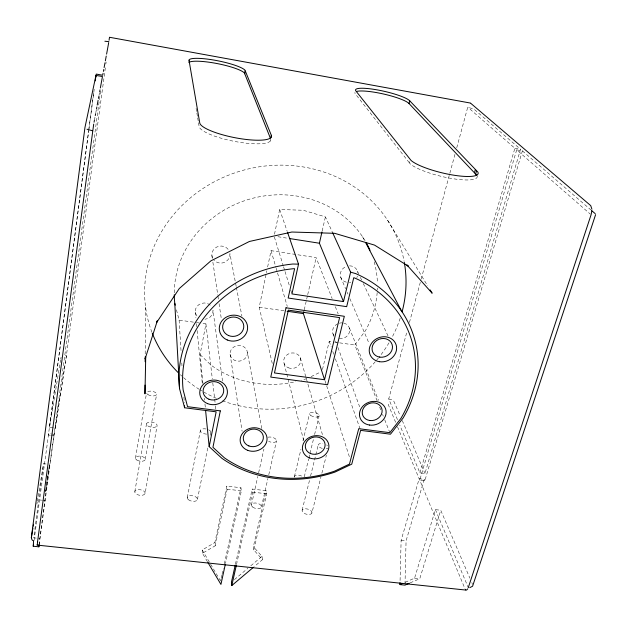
<?xml version="1.0" encoding="UTF-8"?>
<svg xmlns="http://www.w3.org/2000/svg" width="627" height="627" viewBox="0 0 627 627"><rect width="100%" height="100%" fill="white"/><g stroke="black" fill="none" stroke-linecap="round" stroke-linejoin="round"><path stroke-width="0.47" stroke-dasharray="3.13 2.35" d="M145.198 353.926L145.464 306.195M405.003 584.16L406.069 540.874L424.228 479.389L419.165 478.769L401.123 540.325L400.042 581.707M39.015 544.957L49.564 464.403L47.033 480.744M46.116 463.996L43.529 463.698L33.764 537.841L39.611 538.46M50.317 435.248L48.412 435.013L88.783 129.671M88.909 128.7L93.909 90.899M34.062 540.443L48.64 433.625L50.536 433.853M53.303 427.833L49.517 427.371L88.658 131.349M88.783 130.385L94.309 88.65M39.125 544.887L100.876 88.807M105.344 67.841L65.882 359.498M105.869 63.962L106.128 62.018M45.395 491.317L45.693 489.397M46.288 485.549L46.884 481.701M55.192 428.069L66.407 355.752L63.868 355.705M45.442 491.717L45.74 489.781M45.889 488.817L46.633 483.981M46.782 483.017L65.584 361.599M48.412 435.013L48.64 433.625M36.891 504.053L37.205 502.133M37.361 501.169L37.996 497.329M38.153 496.365L43.529 463.698M49.517 427.371L60.592 360.094M60.748 359.138L61.07 357.21M135.463 458.078L146.405 393.819M134.813 491.592L146.514 423.781M145.292 459.254L156.656 394.171M145.103 493.371A5.22 2.782 8.9 0 0 137.877 489.695A5.22 2.782 8.9 0 0 136.89 494.421A5.22 2.782 8.9 0 0 145.103 493.371L157.095 425.662A5.377 2.563 9.4 0 0 149.618 422.096A5.377 2.563 9.4 0 0 148.693 426.446A5.377 2.563 9.4 0 0 157.095 425.662M94.411 120.29L95.28 115.533M95.806 112.68L96.511 108.879M98.964 95.563L99.489 92.71M202.96 383.693L200.091 354.639L205.915 323.908L202.082 323.367M187.285 497.556L200.397 430.475M197.442 499.421L207.78 447.741M210.272 435.303L210.844 432.434A5.314 2.532 10.9 0 1 209.034 433.923M270.331 140.989L270.692 139.218M272.251 363.409L259.21 307.183L266.232 273.646M266.436 272.69L266.836 270.77M267.635 266.937L271.052 250.651L316.133 257.619L332.138 298.515M274.493 234.216L279.666 209.496L303.256 210.264L325.405 216.871L332.208 231.786M207.435 561.69L202.443 553.273L215.171 545.827L214.865 542.559L226.809 486.09L240.925 487.735L241.356 490.831L225.524 563.414M215.171 545.827L227.178 489.178L226.809 486.09M220.61 581.033L221.025 579.129M221.229 578.18L221.856 575.32M222.06 574.371L223.306 568.658M224.341 563.9L240.925 487.735M235.462 564.096L252.172 489.052L266.177 490.698L266.726 493.786L253.833 549.989L262.486 559.652L254.256 566.596M236.497 564.566L252.657 492.148L252.172 489.052M251.443 504.845L257.791 476.481M258.637 472.703L263.928 449.065M304.26 309.816L307.496 295.576M307.716 294.627L316.133 257.619M322.192 230.987L325.405 216.871M261.459 506.812L267.925 478.479M268.787 474.702L276.554 440.71M253.833 549.989L253.355 546.72L266.177 490.698M294.416 476.638L300.952 449.347M302.982 440.883L309.519 413.593M322.474 369.452L329.222 341.386L333.964 342.06M304.283 476.826L308.641 458.964M308.868 458.023L309.785 454.262M310.012 453.321L313.68 438.281M314.597 434.519L319.182 415.717M302.151 510.166L309.628 479.812M310.569 476.018L318.281 444.723M311.87 513.082A5.079 2.649 14.7 0 0 305.427 508.763A5.079 2.649 14.7 0 0 303.727 513.051A5.079 2.649 14.7 0 0 311.87 513.082L320.914 477.037M321.87 473.244L326.385 455.226M477.163 176.14A35.496 7.83 13.7 0 1 449.606 178.123A35.496 7.83 13.7 0 1 410.207 163.898L409.243 162.652L409.682 160.943M397.479 419.659L388.732 398.921L406.892 331.879M409.447 322.435L420.952 279.948M421.211 279.007L454.959 154.367M456.754 147.76L467.75 107.154L474.13 109.27L520.551 149.289L424.965 473.471L419.902 472.852L399.76 425.067M419.902 472.852L514.877 148.285L467.75 107.154M516.687 149.869L419.745 480.18L424.824 480.791L522.393 150.88L516.687 149.869L590.344 214.144M405.12 582.326L414.572 578.172L435.404 509.633L440.742 510.26L469.874 578.149M410.199 582.867L419.769 578.721L440.742 510.26M377.156 400.865L354.819 345.015L365.376 330.79A102.177 94.191 -15.9 0 0 377.289 290.912M234.42 579.63L247.822 568.305M250.8 565.789L261.976 556.353L253.355 546.72M202.443 553.273L202.192 549.973L214.865 542.559M311.102 376.615L320.342 372.14M414.572 578.172L419.769 578.721M39.869 499.97L41.711 500.174M42.636 500.283L45.403 500.589M401.123 540.325L406.069 540.874M227.178 489.178L241.356 490.831M252.657 492.148L266.726 493.786M51.485 433.97L54.322 434.315M51.265 435.357L54.11 435.71M176.461 309.84L179.103 320.115L195.381 322.419M196.337 322.552L201.126 323.234M334.912 342.193L338.705 342.726M339.654 342.859L354.819 345.015M259.21 307.183L284.188 310.82M277.949 236.724L288.553 238.385M514.877 148.285L520.551 149.289M388.732 398.921L392.196 399.987L393.78 401.123L400.339 416.062M522.393 150.88L590.783 209.841M200.091 354.639L211.064 365.157A102.177 94.191 -15.9 0 0 295.858 381.655M409.243 162.652L355.297 93.815A28.074 4.969 12.7 0 1 355 92.42M387.572 220.226L427.598 285.763M202.192 549.973L210.155 563.407M210.656 564.245L220.116 580.194M362.539 236.716L364.804 241.034M357.468 271.201L358.722 273.85M360.384 277.377L361.638 280.026M363.307 283.561L388.34 336.542M402.26 420.552L424.965 473.471M471.786 582.616L472.554 584.403M340.649 277.134L345.634 288.757M347.162 292.331L347.93 294.118M349.85 298.585L369.013 343.282M424.228 479.389L424.824 480.791M435.404 509.633L468.283 587.624M395.629 422.284L388.536 405.246L388.215 402.479M397.502 426.768L465.007 588.824M349.349 327.952L378.473 400.308M379.672 407.174L380.754 409.87M382.556 414.376L383.277 416.179M384.719 419.784L390.119 433.296M335.335 306.697L338.18 313.962M332.921 333.705L333.925 336.448M335.594 341.017L336.26 342.844M337.929 347.413L359.639 406.813M329.222 341.386L331.166 346.888M332.788 351.473L333.76 354.224M335.374 358.816L360.298 429.448M279.666 209.496L287.205 231.371M324.998 380.605L349.662 457.663M274.383 237.045L283.302 265.95M283.592 266.883L284.744 270.613M285.034 271.546L289.353 285.536M290.787 290.199L291.649 292.997M271.052 250.651L275.919 267.376M276.186 268.309L277.267 272.024M277.542 272.957L287.276 306.415M300.372 357.876L322.505 434.879M284.117 363.558L286.523 373.041M286.766 373.99L303.625 440.366M236.191 286.359L229.921 253.723A9.068 8.527 -8.5 0 1 224.333 262.407A9.068 8.527 -8.5 0 1 213.956 260.166M236.379 287.315L241.912 316.11M247.383 352.468A8.692 7.83 -9.8 0 1 234.968 360.509A8.692 7.83 -9.8 0 1 233.871 346.982A8.692 7.83 -9.8 0 1 247.383 352.468L261.898 429.174M196.086 108.33L196.721 112.162M196.886 113.119L197.529 116.943M197.685 117.907L198.328 121.732M198.485 122.696L199.127 126.521A36.523 8.394 11.3 0 0 235.956 141.671A36.523 8.394 11.3 0 0 270.786 139.586M261.976 556.353L262.486 559.652M230.101 354.224L242.108 431.266M211.871 255.463L212.302 258.355M212.882 262.211L217.773 295.019M217.914 295.983L218.494 299.839M219.066 303.695L221.37 319.135M222.522 381.067L213 310.287A8.88 8.159 -5.8 0 1 204.958 319.253M205.915 323.908L212.326 378.974M212.78 382.838L215.367 405.058M215.476 406.022L216.041 410.85M204.394 398.216L204.582 400.159M204.966 404.031L205.35 407.903M195.318 312.034L195.89 317.881M196.463 323.728L196.745 326.651M197.121 330.547L202.255 383.152M179.103 320.115L181.062 351.277M181.799 362.97L181.979 365.886M183.938 397.056L184.307 402.902M327.874 448.172A5.228 2.437 14.3 0 1 326.15 448.814M322.317 448.446A5.228 2.437 14.3 0 1 318.187 445.037A5.228 2.437 14.3 0 1 322.913 443.626M326.604 444.951A5.228 2.437 14.3 0 1 327.49 445.609M267.948 437.215A5.259 2.484 12.9 0 1 274.908 438.453A5.259 2.484 12.9 0 1 275.48 441.964A5.259 2.484 12.9 0 1 268.615 441.337M206.581 434.135A5.314 2.532 10.9 0 1 200.389 430.827A5.314 2.532 10.9 0 1 206.04 428.97M208.579 429.785A5.314 2.532 10.9 0 1 210.766 431.752M294.486 477.288A4.828 2.398 14 0 1 296.508 475.156A4.828 2.398 14 0 1 301.736 476.128M400.175 318.265A131.443 121.23 -15.9 0 1 391.812 337.82M388.983 342.836A131.443 121.23 -15.9 0 1 379.022 357.257M378.402 358.017A131.443 121.23 -15.9 0 1 375.894 361.027M375.26 361.763A131.443 121.23 -15.9 0 1 222.624 400.833M216.378 398.325A131.443 121.23 -15.9 0 1 200.068 389.845M199.245 389.336A131.443 121.23 -15.9 0 1 180.357 374.711M151.938 332.31A131.443 121.23 -15.9 0 1 242.602 170.426A131.443 121.23 -15.9 0 1 404.149 261.435M374.186 261.82A102.177 94.191 -15.9 0 1 377.423 283.357M377.415 288.067A102.177 94.191 -15.9 0 1 377.336 289.964M306.854 378.551A102.177 94.191 -15.9 0 1 301.415 380.244M174.251 292.793A102.177 94.191 -15.9 0 1 251.764 198.524A102.177 94.191 -15.9 0 1 365.604 241.607M196.917 315.969A8.88 8.159 -5.8 0 1 199.041 304.534A8.88 8.159 -5.8 0 1 211.424 306.337M343.776 323.109A8.707 7.806 -20.9 0 1 349.411 332.349A8.707 7.806 -20.9 0 1 339.223 338.643M333.862 335.516A8.707 7.806 -20.9 0 1 338.588 323.422M339.317 323.195A8.707 7.806 -20.9 0 1 343.047 322.968M212.388 257.626A9.068 8.527 -8.5 0 1 216.738 247.046A9.068 8.527 -8.5 0 1 228.353 249.585M349.521 265.832A8.927 8.159 -25.4 0 1 357.782 272.596M357.398 276.178A8.927 8.159 -25.4 0 1 356.794 277.549M350.869 282.126A8.927 8.159 -25.4 0 1 349.357 282.401M346.339 282.197A8.927 8.159 -25.4 0 1 340.257 274.65A8.927 8.159 -25.4 0 1 346.48 266.381M310.757 415.474A4.953 2.194 13.8 0 0 318.955 416.25A4.953 2.194 13.8 0 0 313.328 412.268A4.953 2.194 13.8 0 0 310.757 415.474M148.074 394.72A5.094 2.304 9.4 0 0 156.491 394.751A5.094 2.304 9.4 0 0 150.276 391.107A5.094 2.304 9.4 0 0 148.074 394.72M188.461 499.766A5.165 2.751 10.7 0 0 197.152 500.095A5.165 2.751 10.7 0 0 191.47 495.636A5.165 2.751 10.7 0 0 188.461 499.766M136.89 460.053A4.961 2.508 8.9 0 0 145.119 459.889A4.961 2.508 8.9 0 0 139.116 456.088A4.961 2.508 8.9 0 0 136.89 460.053M252.712 507.063A5.11 2.696 13 0 0 261.216 507.478A5.11 2.696 13 0 0 255.416 502.979A5.11 2.696 13 0 0 252.712 507.063M288.357 367.806A8.613 7.704 -15.1 0 0 300.78 359.843A8.613 7.704 -15.1 0 0 287.574 354.427A8.613 7.704 -15.1 0 0 288.357 367.806"/><path stroke-width="0.94" d="M145.017 385.103L144.97 393.866L145.723 356.998L145.111 358.887L157.424 320.499L156.891 322.129L179.283 288.538L210.891 260.856L249.421 241.466L291.821 232.029L334.661 233.315L374.507 245.086L408.318 266.161L406.915 264.962L432.152 293.232L430.13 289.909M145.15 361.724L145.182 356.849M409.329 583.243L404.979 585.124L399.963 584.599L400.01 582.671M39.125 544.887L38.85 546.807L33.231 546.219L33.584 540.631M38.85 546.807L39.015 544.957M109.451 37.259L470.132 103.008M37.15 545.028L37.205 544.502M109.372 37.965L109.074 40.238M32.886 540.615L31.938 539.706L31.35 537.684L84.951 127.493L95.955 75.389L102.46 76.541L100.359 87.952M95.312 80.232L95.955 75.389M95.335 80.883L95.586 78.939M95.845 77.003L96.229 74.088L102.703 75.24L103.055 73.32M37.495 542.261L93.705 124.099M33.231 546.219L33.505 544.291M591.864 211.025L591.073 214.787L468.283 587.624M37.361 543.891L37.659 541.963M31.35 537.684L32.933 528.075M33.247 526.155L33.568 524.227M94.058 122.194L94.411 120.29M95.28 115.533L95.633 113.636M96.511 108.879L96.864 106.974M97.209 105.07L98.086 100.32M98.439 98.415L98.784 96.511M99.662 91.754L100.014 89.857M103.408 71.4L103.761 69.479M104.113 67.559L104.999 62.771M105.352 60.85L106.237 56.054M106.59 54.134L108.706 42.62M37.228 544.706L37.158 545.098L466.033 590.078L465.477 589.646M270.253 137.909L244.742 73.759L245.016 70.216A28.928 5.157 11.3 0 0 215.821 60.411A28.928 5.157 11.3 0 0 188.986 59.949L189.205 61.383M270.786 137.932L271.319 135.291L245.275 70.906M332.608 232.664L350.618 272.149L355.815 273.646A120.47 107.005 -15.3 0 1 403.083 418.037L390.48 434.197L360.619 430.365L351.747 464.16L334.967 472.092A120.47 107.005 -15.3 0 1 221.989 458.392L209.167 446.643L216.158 411.821L184.612 407.769L179.557 388.716L174.776 303.311A102.177 94.191 -15.9 0 1 174.251 294.729M225.312 564.363L220.939 584.419L207.937 562.537M287.519 232.28L298.523 264.171L291.939 293.922L343.486 301.571L350.618 272.149M235.25 565.045L231.441 582.146L231.818 585.532L253.512 567.231M231.818 585.532L236.285 565.523M324.543 379.735L339.599 317.599L288.357 310.138L274.461 372.94L324.543 379.735L303.397 313.61L303.829 311.713M343.486 301.571L319.409 243.229L321.98 231.927M476.865 175.38L409.055 103.565L409.737 100.814A28.105 4.914 12.7 0 0 377.611 89.959A28.105 4.914 12.7 0 0 355.932 91.025L411.085 160.465A35.543 7.736 13.6 0 0 452.02 174.902A35.543 7.736 13.6 0 0 477.813 171.994L409.737 100.814M474.435 172.801L475.376 169.447M475.634 174.071L476.575 170.701M595.611 214.63L472.586 586.237L469.764 587.656M467.797 588.808L466.629 590.07M399.963 584.599L402.542 583.463M298.523 264.171L292.911 264.022A120.47 107.005 -15.3 0 0 179.557 388.716M104.874 41.225L108.879 41.664M287.064 311.235L303.397 313.61M289.517 238.534L319.409 243.229M92.482 130.753L86.988 129.24M470.54 103.134L590.72 205.617L591.912 209.23M591.52 210.476L595.195 213.642M365.713 242.759L401.531 311.008M244.742 73.759L244.491 73.061A28.897 5.22 11.2 0 0 216.558 63.452A28.897 5.22 11.2 0 0 188.876 62.441M174.776 303.311L175.254 305.177M189.088 60.694L199.747 122.939A36.57 8.292 11.3 0 0 238.197 138.301A36.57 8.292 11.3 0 0 271.319 135.291M205.632 410.81L209.167 446.643M184.495 405.826L184.612 407.769M356.551 91.464A28.074 4.969 12.7 0 1 384.092 94.136A28.074 4.969 12.7 0 1 409.055 103.565M404.321 262.392A131.443 121.23 -15.9 0 1 402.079 311.854M178.287 372.704A131.443 121.23 -15.9 0 1 152.283 333.196M366.09 242.445A102.177 94.191 -15.9 0 1 369.993 250.197M220.312 410.881L212.945 447.317L224.372 457.804A117.32 104.129 -15.3 0 0 334.489 471.175L349.474 464.082L358.738 428.68L389.798 432.677L400.872 418.468A117.32 104.129 -15.3 0 0 354.733 278.02L353.738 277.737L346.676 306.666L288.161 298.029L294.612 268.732L293.538 268.701A117.32 104.129 -15.3 0 0 183.139 389.931L187.551 406.672L220.312 410.881M286.014 307.786L270.762 377.086L327.615 384.751L344.325 316.298L286.014 307.786M207.647 403.655A13.865 12.297 -7 0 0 227.374 391.013A13.865 12.297 -7 0 0 205.703 382.446A13.865 12.297 -7 0 0 207.647 403.655M208.987 399.25A10.345 9.178 -7 0 0 223.69 389.798A10.345 9.178 -7 0 0 207.506 383.418A10.345 9.178 -7 0 0 208.987 399.25M379.578 361.724A13.943 12.305 -23.2 0 0 396.099 344.779A13.943 12.305 -23.2 0 0 373.089 341.401A13.943 12.305 -23.2 0 0 379.578 361.724M379.79 357.147A10.4 9.186 -23.3 0 0 392.094 344.489A10.4 9.186 -23.3 0 0 374.915 341.981A10.4 9.186 -23.3 0 0 379.79 357.147M369.593 425.059A13.543 11.686 -19.7 0 0 385.613 408.922A13.543 11.686 -19.7 0 0 363.182 405.865A13.543 11.686 -19.7 0 0 369.593 425.059M369.812 420.505A10.103 8.731 -19.7 0 0 381.749 408.443A10.103 8.731 -19.7 0 0 365 406.178A10.103 8.731 -19.7 0 0 369.812 420.505M247.657 450.327A13.52 11.717 -10.2 0 0 267.039 438.155A13.52 11.717 -10.2 0 0 246.121 430.067A13.52 11.717 -10.2 0 0 247.657 450.327M248.895 445.954A10.087 8.754 -10.2 0 0 263.348 436.847A10.087 8.754 -10.2 0 0 247.728 430.82A10.087 8.754 -10.2 0 0 248.895 445.954M309.511 457.937A13.386 11.498 -14.7 0 0 328.916 445.907A13.386 11.498 -14.7 0 0 308.547 437.936A13.386 11.498 -14.7 0 0 309.511 457.937M310.639 453.595A9.993 8.582 -14.7 0 0 325.107 444.59A9.993 8.582 -14.7 0 0 309.895 438.657A9.993 8.582 -14.7 0 0 310.639 453.595M227.272 339.983A14.209 12.948 -9.5 0 0 247.579 326.785A14.209 12.948 -9.5 0 0 225.477 317.615A14.209 12.948 -9.5 0 0 227.272 339.983M228.62 335.578A10.604 9.671 -9.4 0 0 243.754 325.711A10.604 9.671 -9.4 0 0 227.248 318.877A10.604 9.671 -9.4 0 0 228.62 335.578"/></g></svg>
